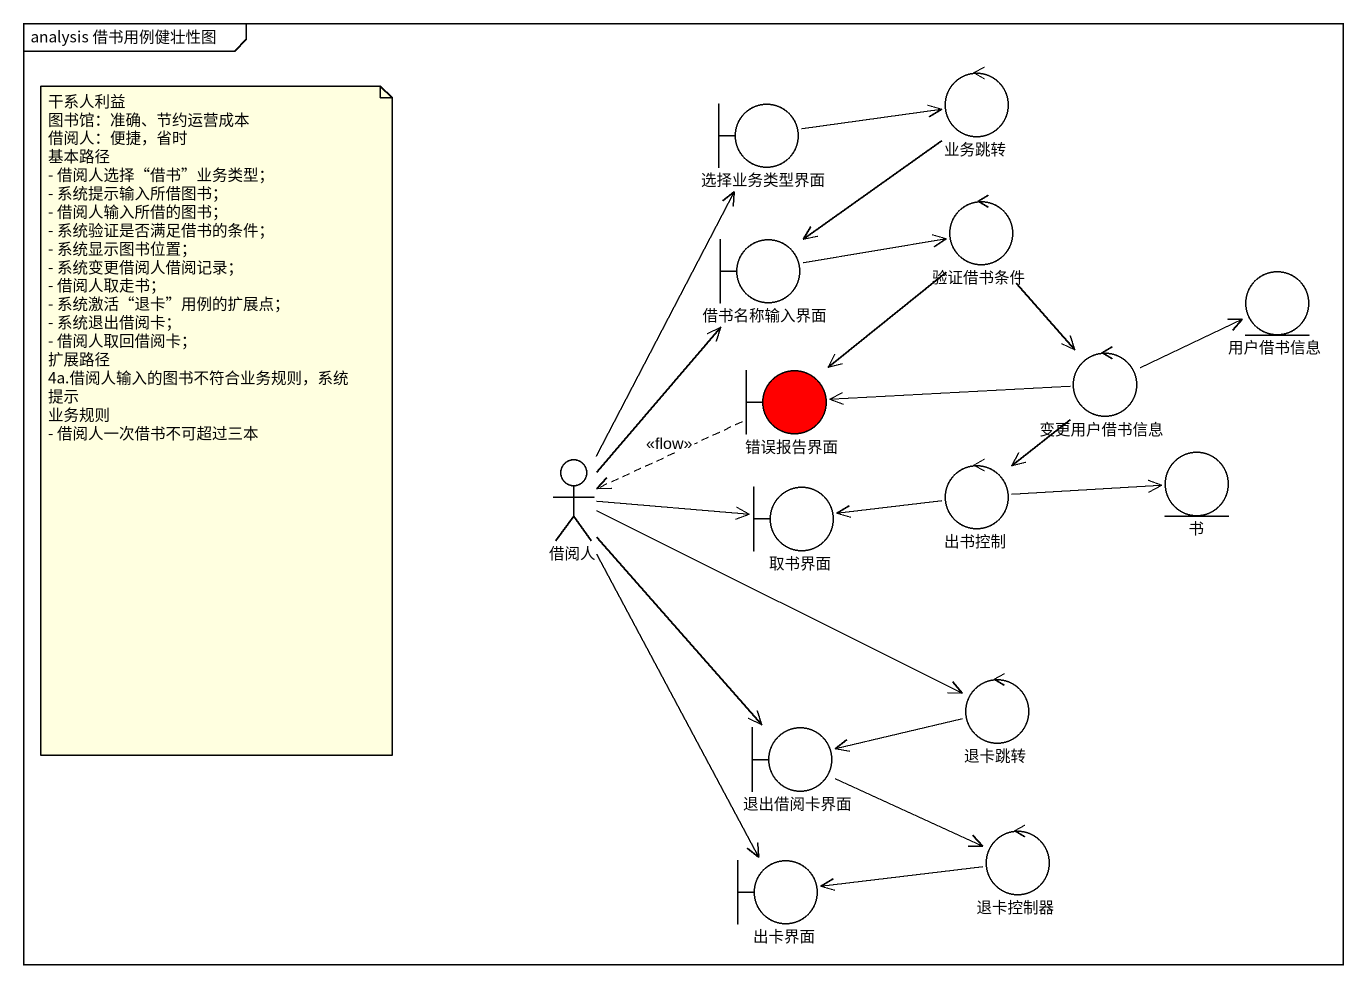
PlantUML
@startuml
mainframe analysis 借书用例健壮性图
control 业务跳转
boundary 选择业务类型界面
control 验证借书条件
boundary 借书名称输入界面
entity 用户借书信息
boundary 错误报告界面 #FF0000
control 变更用户借书信息
actor 借阅人
control 出书控制
entity 书
boundary 取书界面
boundary 退出借阅卡界面
control 退卡跳转
boundary 出卡界面
control 退卡控制器
业务跳转 --> 借书名称输入界面
选择业务类型界面 -right-> 业务跳转
验证借书条件 --> 错误报告界面
验证借书条件 --> 变更用户借书信息
借书名称输入界面 -right-> 验证借书条件
错误报告界面 .left.> 借阅人 : <<flow>>
变更用户借书信息 -right-> 用户借书信息
变更用户借书信息 -left-> 错误报告界面
变更用户借书信息 --> 出书控制
借阅人 -up-> 选择业务类型界面
借阅人 -up-> 借书名称输入界面
借阅人 -right-> 取书界面
借阅人 --> 退出借阅卡界面
借阅人 -right-> 退卡跳转
借阅人 --> 出卡界面
出书控制 -right-> 书
出书控制 -left-> 取书界面
退出借阅卡界面 -right-> 退卡控制器
退卡跳转 -left-> 退出借阅卡界面
退卡控制器 -left-> 出卡界面
note as N1
  干系人利益
  图书馆：准确、节约运营成本
  借阅人：便捷，省时
  基本路径
  - 借阅人选择“借书”业务类型；
  - 系统提示输入所借图书；
  - 借阅人输入所借的图书；
  - 系统验证是否满足借书的条件；
  - 系统显示图书位置；
  - 系统变更借阅人借阅记录；
  - 借阅人取走书；
  - 系统激活“退卡”用例的扩展点；
  - 系统退出借阅卡；
  - 借阅人取回借阅卡；
  扩展路径
  4a.借阅人输入的图书不符合业务规则，系统提示
  业务规则
  - 借阅人一次借书不可超过三本
end note
@enduml
